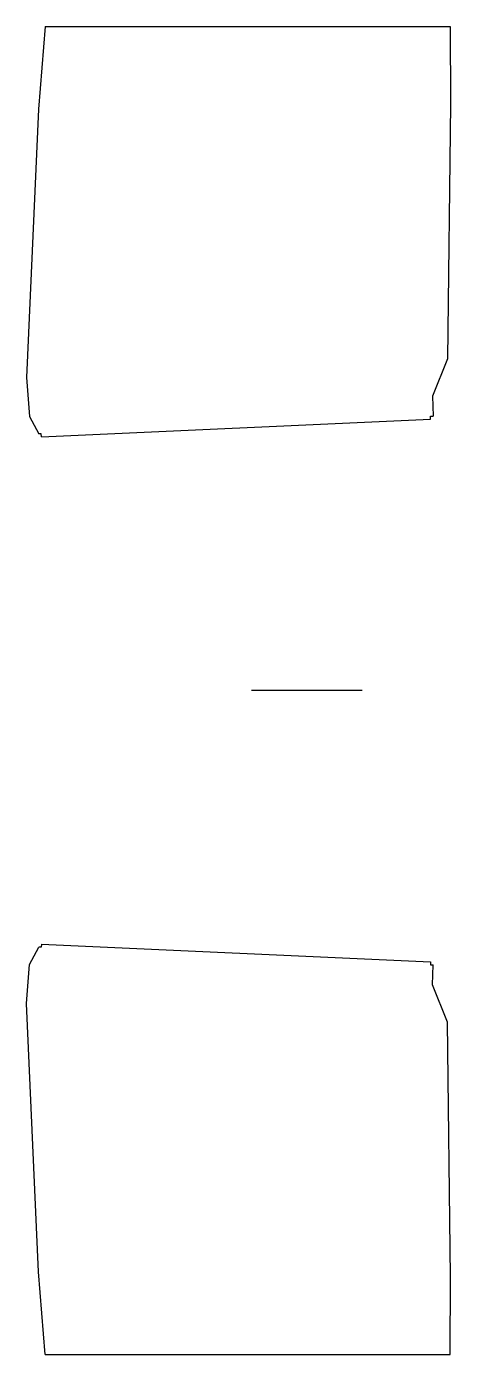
# Model space of a CAD drawing. Header units: millimetres. Extents: x -820 to 204, y -602 to 2602.
import ezdxf

# ---------------------------------------------------------------- set-up
doc = ezdxf.new("R2010")
doc.units = ezdxf.units.MM
doc.layers.get('0').update_dxf_attribs({"linetype": 'CONTINUOUS'})

msp = doc.modelspace()

# ---------------------------------------------------------------- linework, layer by layer
for p, q in [((-775.4, 2601.9), (-791, 2402.6)), ((-775.4, 2601.9), (203.1, 2601.9)), ((203.1, 2601.9), (203.9, 2414.9)), ((203.9, 2414.9), (196.7, 1800)), ((-791, 2402.6), (-820.3, 1755.2)), ((196.7, 1800), (160.7, 1709.9)), ((-820.3, 1755.2), (-813.1, 1661.5)), ((160.7, 1709.9), (161.9, 1662)), ((-813.1, 1661.5), (-790.6, 1619.1)), ((-784.3, 1612.4), (155.8, 1655)), ((155.8, 1655), (155.9, 1662)), ((155.9, 1662), (161.9, 1662)), ((-784.6, 1619.4), (-790.6, 1619.1)), ((-784.3, 1612.4), (-784.6, 1619.4)), ((-9.5, 1000), (-276.8, 1000)), ((-784.3, 387.6), (-784.6, 380.6)), ((-784.3, 387.6), (155.8, 345)), ((-813.1, 338.5), (-790.6, 380.9)), ((-784.6, 380.6), (-790.6, 380.9)), ((-820.3, 244.8), (-813.1, 338.5)), ((155.8, 345), (155.9, 338)), ((155.9, 338), (161.9, 338)), ((160.7, 290.1), (161.9, 338)), ((196.7, 200), (160.7, 290.1)), ((-791, -402.6), (-820.3, 244.8)), ((203.9, -414.9), (196.7, 200)), ((-775.4, -601.9), (-791, -402.6)), ((203.1, -601.9), (203.9, -414.9)), ((-775.4, -601.9), (203.1, -601.9))]:
    msp.add_line(p, q)

doc.saveas('drawing.dxf')
